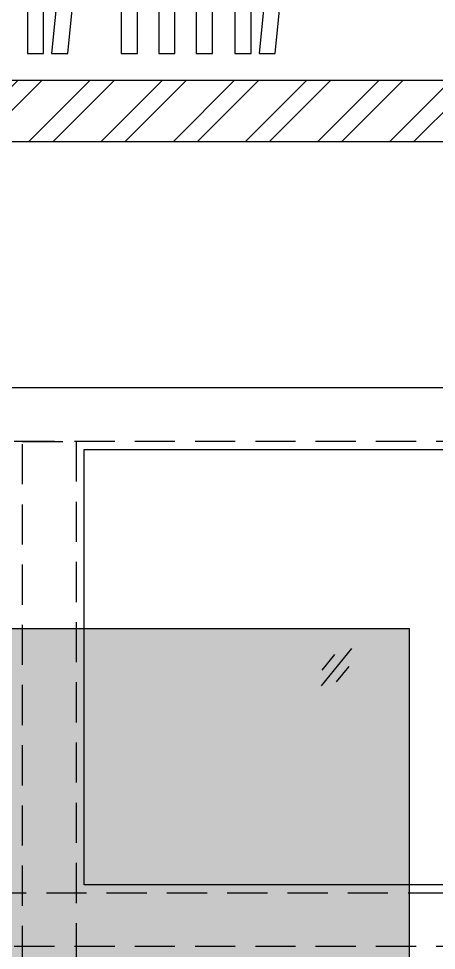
# Model space of a CAD drawing. Header units: millimetres. Extents: x -620 to 17580, y -3355 to 14690.
# Drawn here: x 5796 to 6575, y 7134 to 8875 of the extents above; entities that cross this region are included whole.
import ezdxf

# ---------------------------------------------------------------- set-up
doc = ezdxf.new("R2010")
doc.units = ezdxf.units.MM
doc.header["$LTSCALE"] = 150
doc.linetypes.add('DASHED', pattern=[0.75, 0.5, -0.25])
for name, color, linetype in [('ad-Elevation 10', 8, 'Continuous'), ('ad-Furniture', 8, 'Continuous'), ('ad-Wall', 240, 'Continuous'), ('ad-Wall hatch', 8, 'Continuous')]:
    doc.layers.add(name, color=color, linetype=linetype)
doc.layers.add('ad-Glass Sectionline', color=140, linetype='Continuous', true_color=0x00bfff)

# ---------------------------------------------------------------- blocks, each defined once
blk = doc.blocks.new('zw$42B5')
at = {"layer": 'ad-Wall hatch', "transparency": 33554610}
h = blk.add_hatch(dxfattribs=at)
h.set_pattern_fill('ANSI32', color=256, scale=10)
h.set_pattern_definition([(45, (-1040635.14, 674820.02), (-67.351921, 67.351921), []), (45, (-1040590.24, 674820.02), (-67.351921, 67.351921), [])])
h.paths.add_polyline_path([(12120, 13620), (12120, 10220), (11890, 10220), (11890, 13390), (7240, 13390), (7240, 8645), (4245, 8645), (4245, 8875), (4445, 8875), (4445, 9370), (4560, 9370), (4560, 8760), (7010, 8760), (7010, 10500), (6360, 10500), (6360, 10615), (7010, 10615), (7010, 13390), (4560, 13390), (4560, 10615), (5560, 10615), (5560, 10500), (4445, 10500), (4445, 13390), (230, 13390), (230, 8875), (3345, 8875), (3345, 8645), (3060, 8645), (3060, 4745), (3345, 4745), (3345, 4515), (230, 4515), (230, 230), (4995, 230), (4995, 3130), (6060, 3130), (6060, 3015), (5110, 3015), (5110, 230), (8310, 230), (8310, 3015), (6860, 3015), (6860, 3130), (8310, 3130), (8310, 4630), (5110, 4630), (5110, 3930), (4995, 3930), (4995, 4515), (4245, 4515), (4245, 4745), (8540, 4745), (8540, 230), (9240, 230), (9240, 0), (0, 0), (0, 4745), (2830, 4745), (2830, 8645), (0, 8645), (0, 13620)])
at = {"layer": 'ad-Wall'}
for points in [[(7240, 13390), (7240, 8645), (4245, 8645), (4245, 8875)], [(4560, 9370), (4560, 8760), (7010, 8760), (7010, 10500)]]:
    blk.add_lwpolyline(points, dxfattribs=at)
blk = doc.blocks.new('zw$2978')
at = {"layer": 'ad-Furniture'}
for points in [[(0, 1740), (-600, 1740), (-600, 600), (-2450, 600), (-2450, 0), (0, 0)], [(-1197.7, 50), (-1167.7, 50), (-1167.7, 550), (-1197.7, 550)], [(-1152.7, 50), (-1122.7, 50), (-1072.7, 550), (-1102.7, 550)], [(-1022.7, 50), (-992.7, 50), (-992.7, 550), (-1022.7, 550)], [(-952.7, 50), (-922.7, 50), (-922.7, 550), (-952.7, 550)], [(-882.7, 50), (-852.7, 50), (-852.7, 550), (-882.7, 550)], [(-810.5, 50), (-780.5, 50), (-780.5, 550), (-810.5, 550)], [(-765.5, 50), (-735.5, 50), (-685.5, 550), (-715.5, 550)]]:
    blk.add_lwpolyline(points, close=True, dxfattribs=at)
blk = doc.blocks.new('zw$EEF9')
at = {"layer": 'ad-Glass Sectionline'}
for points in [[(-28.2, -34.6), (28.2, 34.6)], [(-26.8, -5.8), (-3.4, 23.4)], [(-0.3, -27.4), (23.6, 1.4)]]:
    blk.add_lwpolyline(points, dxfattribs=at)
blk = doc.blocks.new('$ZCDB_AUDIT_GENERATED_1E8537')
at = {"layer": 'ad-Elevation 10'}
blk.add_lwpolyline([(0, -2980), (3365, -2980), (3365, 0), (0, 0)], close=True, dxfattribs=at)
at = {"layer": 'ad-Elevation 10', "linetype": 'DASHED'}
for points in [[(100, -2880), (3265, -2880), (3265, -100), (100, -100)], [(2193.3, -100), (2293.3, -100), (2293.3, -2880), (2193.3, -2880)], [(100, -943.3), (3265, -943.3), (3265, -1043.3), (100, -1043.3)]]:
    blk.add_lwpolyline(points, close=True, dxfattribs=at)
at = {"layer": 'ad-Glass Sectionline', "transparency": 33554585}
blk.add_lwpolyline([(2308.3, -115), (3250, -115), (3250, -928.3), (2308.3, -928.3)], close=True, dxfattribs=at)
blk.add_blockref('zw$EEF9', (2779.2, -521.7))
blk = doc.blocks.new('$ZCDB_AUDIT_GENERATED_1E8529')
at = {"true_color": 0x7f5f3f, "transparency": 33554610}
h = blk.add_hatch(dxfattribs=at)
h.set_pattern_fill('DOTS', color=37, scale=20, angle=360)
h.set_pattern_definition([(360, (-800139.518, 271344.397), (15.875, 31.75), [0, -31.75])])
h.paths.add_polyline_path([(450, -2530), (2915, -2530), (2915, -450), (450, -450)])
at = {"layer": 'ad-Elevation 10'}
blk.add_lwpolyline([(450, -2530), (2915, -2530), (2915, -450), (450, -450)], close=True, dxfattribs=at)
blk.add_blockref('$ZCDB_AUDIT_GENERATED_1E8537', (0, 0))
blk = doc.blocks.new('zw$2927')
at = {"layer": 'ad-Furniture'}
blk.add_blockref('zw$2978', (-5110, -4860), dxfattribs=at)
at = {"layer": 'ad-Furniture', "rotation": 359.9999999999996}
blk.add_blockref('$ZCDB_AUDIT_GENERATED_1E8529', (-8510, -5435), dxfattribs=at)

msp = doc.modelspace()

# ---------------------------------------------------------------- block references
at = {"layer": 'ad-Furniture', "rotation": 360}
msp.add_blockref('zw$2927', (12120, 13620), dxfattribs=at)

# ---------------------------------------------------------------- next in the draw order: block references
at = {"layer": 'ad-Wall'}
msp.add_blockref('zw$42B5', (0, 0), dxfattribs=at)

doc.saveas('drawing.dxf')
